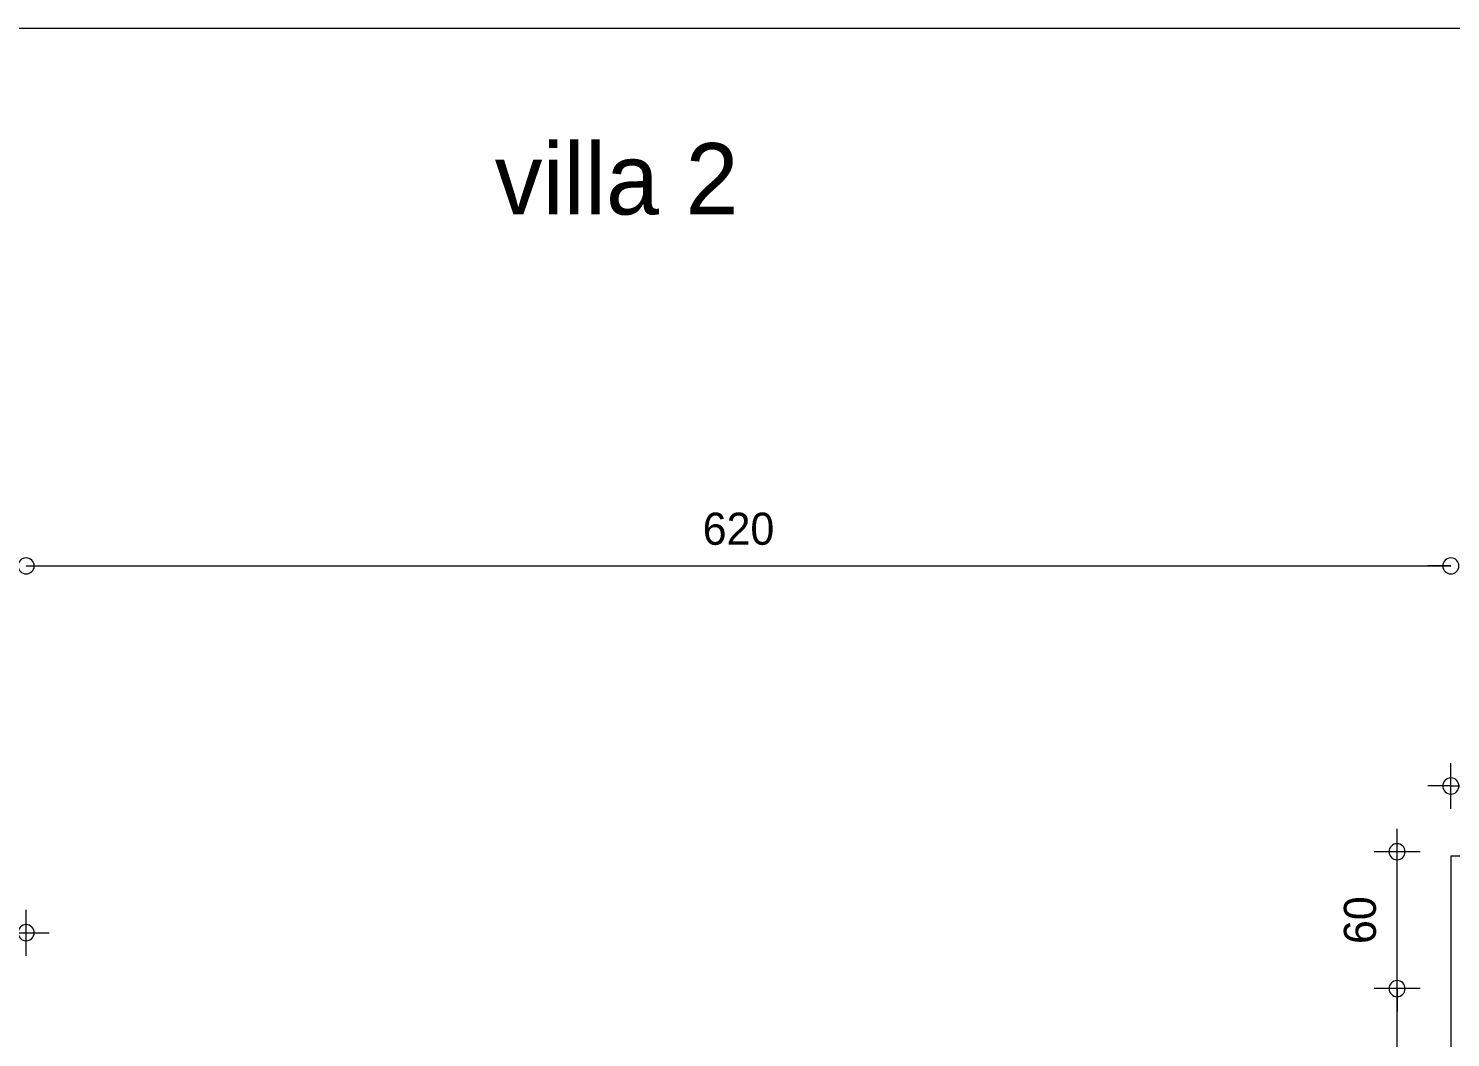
# Model space of a CAD drawing. Header units: metres. Extents: x 1.8 to 61.8, y -52.8 to -10.8.
# Drawn here: x 13.21 to 19.4, y -15.15 to -10.77 of the extents above; entities that cross this region are included whole.
import ezdxf
from ezdxf.enums import TextEntityAlignment as Align

# ---------------------------------------------------------------- set-up
doc = ezdxf.new("R2010")
doc.units = ezdxf.units.M
doc.header["$MEASUREMENT"] = 0
doc.layers.add('Calque commun', color=7, linetype='Continuous')
doc.layers.add('Textes', color=7, linetype='Continuous')
doc.styles.add('Century Gothic10', font='GOTHIC.TTF', dxfattribs={"height": 0.310302})
doc.styles.add('Century Gothic11', font='GOTHIC.TTF', dxfattribs={"height": 0.139636})

# ---------------------------------------------------------------- blocks, each defined once
blk = doc.blocks.new('new45')
at = {"layer": 'Calque commun', "color": 5, "linetype": 'Continuous', "lineweight": 9}
blk.add_arc((0, 0), 0.5, 0, 359.99941, dxfattribs=at)
blk = doc.blocks.new('new46')
at = {"layer": 'Calque commun', "color": 5, "linetype": 'Continuous', "lineweight": 9}
blk.add_arc((0, 0), 0.5, 0, 359.99941, dxfattribs=at)
blk = doc.blocks.new('DimLine53161')
at = {"layer": 'Calque commun', "color": 5, "linetype": 'Continuous', "lineweight": 9}
for p, q in [((10.8516, -14.7987), (10.8516, -14.5987)), ((13.2015, -14.7987), (13.2015, -14.5987)), ((10.8516, -14.6987), (10.7516, -14.6987)), ((10.8516, -14.6987), (13.2015, -14.6987)), ((13.2015, -14.6987), (13.3015, -14.6987))]:
    blk.add_line(p, q, dxfattribs=at)
at = {"layer": 'Calque commun', "color": 5, "linetype": 'Continuous', "lineweight": 9, "xscale": 0.07000000029802322, "yscale": 0.07000000029802322, "zscale": 0.07000000029802322}
for name, p in [('new45', (10.8516, -14.6987)), ('new46', (13.2015, -14.6987))]:
    blk.add_blockref(name, p, dxfattribs=at)
at = {"layer": 'Calque commun', "color": 5, "linetype": 'Continuous', "lineweight": 9, "style": 'Century Gothic11'}
blk.add_text('235', height=0.13964, dxfattribs=at).set_placement((12.0265, -14.6487), align=Align.BOTTOM_CENTER)
blk = doc.blocks.new('new51')
at = {"layer": 'Calque commun', "color": 5, "linetype": 'Continuous', "lineweight": 9}
blk.add_arc((0, 0), 0.5, 0, 359.99941, dxfattribs=at)
blk = doc.blocks.new('new52')
at = {"layer": 'Calque commun', "color": 5, "linetype": 'Continuous', "lineweight": 9}
blk.add_arc((0, 0), 0.5, 0, 359.99941, dxfattribs=at)
blk = doc.blocks.new('DimLine53185')
at = {"layer": 'Calque commun', "color": 5, "linetype": 'Continuous', "lineweight": 9}
for p, q in [((19.4015, -14.1607), (19.4015, -13.9607)), ((21.7115, -14.1607), (21.7115, -13.9607)), ((19.4015, -14.0607), (19.3015, -14.0607)), ((19.4015, -14.0607), (21.7115, -14.0607)), ((21.7115, -14.0607), (21.8115, -14.0607))]:
    blk.add_line(p, q, dxfattribs=at)
at = {"layer": 'Calque commun', "color": 5, "linetype": 'Continuous', "lineweight": 9, "xscale": 0.07000000029802322, "yscale": 0.07000000029802322, "zscale": 0.07000000029802322}
for name, p in [('new51', (19.4015, -14.0607)), ('new52', (21.7115, -14.0607))]:
    blk.add_blockref(name, p, dxfattribs=at)
at = {"layer": 'Calque commun', "color": 5, "linetype": 'Continuous', "lineweight": 9, "style": 'Century Gothic11'}
blk.add_text('231', height=0.13964, dxfattribs=at).set_placement((20.5565, -14.0107), align=Align.BOTTOM_CENTER)
blk = doc.blocks.new('new132')
at = {"layer": 'Calque commun', "color": 5, "linetype": 'Continuous', "lineweight": 9}
blk.add_arc((0, 0), 0.5, 0, 359.99941, dxfattribs=at)
blk = doc.blocks.new('DimLine55577')
at = {"layer": 'Calque commun', "color": 5, "linetype": 'Continuous', "lineweight": 9}
blk.add_line((13.2015, -13.1034), (13.3015, -13.1034), dxfattribs=at)
at = {"layer": 'Calque commun', "color": 5, "linetype": 'Continuous', "lineweight": 9, "xscale": 0.07000000029802322, "yscale": 0.07000000029802322, "zscale": 0.07000000029802322}
blk.add_blockref('new132', (13.2015, -13.1034), dxfattribs=at)
blk = doc.blocks.new('new133')
at = {"layer": 'Calque commun', "color": 5, "linetype": 'Continuous', "lineweight": 9}
blk.add_arc((0, 0), 0.5, 0, 359.99941, dxfattribs=at)
blk = doc.blocks.new('new134')
at = {"layer": 'Calque commun', "color": 5, "linetype": 'Continuous', "lineweight": 9}
blk.add_arc((0, 0), 0.5, 0, 359.99941, dxfattribs=at)
blk = doc.blocks.new('DimLine55585')
at = {"layer": 'Calque commun', "color": 5, "linetype": 'Continuous', "lineweight": 9}
blk.add_line((13.2015, -13.1034), (19.4015, -13.1034), dxfattribs=at)
at = {"layer": 'Calque commun', "color": 5, "linetype": 'Continuous', "lineweight": 9, "xscale": 0.07000000029802322, "yscale": 0.07000000029802322, "zscale": 0.07000000029802322}
for name, p in [('new133', (13.2015, -13.1034)), ('new134', (19.4015, -13.1034))]:
    blk.add_blockref(name, p, dxfattribs=at)
at = {"layer": 'Calque commun', "color": 5, "linetype": 'Continuous', "lineweight": 9, "style": 'Century Gothic11'}
blk.add_text('620', height=0.13964, dxfattribs=at).set_placement((16.3015, -13.0534), align=Align.BOTTOM_CENTER)
blk = doc.blocks.new('new135')
at = {"layer": 'Calque commun', "color": 5, "linetype": 'Continuous', "lineweight": 9}
blk.add_arc((0, 0), 0.5, 0, 359.99941, dxfattribs=at)
blk = doc.blocks.new('DimLine55593')
at = {"layer": 'Calque commun', "color": 5, "linetype": 'Continuous', "lineweight": 9}
blk.add_line((19.4015, -13.1034), (19.3015, -13.1034), dxfattribs=at)
at = {"layer": 'Calque commun', "color": 5, "linetype": 'Continuous', "lineweight": 9, "xscale": 0.07000000029802322, "yscale": 0.07000000029802322, "zscale": 0.07000000029802322}
blk.add_blockref('new135', (19.4015, -13.1034), dxfattribs=at)
blk = doc.blocks.new('new143')
at = {"layer": 'Calque commun', "color": 5, "linetype": 'Continuous', "lineweight": 9}
blk.add_arc((0, 0), 0.5, 0, 359.99941, dxfattribs=at)
blk = doc.blocks.new('new144')
at = {"layer": 'Calque commun', "color": 5, "linetype": 'Continuous', "lineweight": 9}
blk.add_arc((0, 0), 0.5, 0, 359.99941, dxfattribs=at)
blk = doc.blocks.new('DimLine55801')
at = {"layer": 'Calque commun', "color": 5, "linetype": 'Continuous', "lineweight": 9}
for p, q in [((19.1673, -14.942), (19.1673, -14.842)), ((19.2673, -14.942), (19.0673, -14.942)), ((19.1673, -15.942), (19.1673, -14.942)), ((19.2673, -15.942), (19.0673, -15.942)), ((19.1673, -15.942), (19.1673, -16.042))]:
    blk.add_line(p, q, dxfattribs=at)
at = {"layer": 'Calque commun', "color": 5, "linetype": 'Continuous', "lineweight": 9, "xscale": 0.07000000029802322, "yscale": 0.07000000029802322, "zscale": 0.07000000029802322, "rotation": 90}
for name, p in [('new144', (19.1673, -14.942)), ('new143', (19.1673, -15.942))]:
    blk.add_blockref(name, p, dxfattribs=at)
at = {"layer": 'Calque commun', "color": 5, "linetype": 'Continuous', "lineweight": 9, "style": 'Century Gothic11'}
blk.add_text('100', height=0.13964, rotation=90, dxfattribs=at).set_placement((19.1173, -15.442), align=Align.BOTTOM_CENTER)
blk = doc.blocks.new('new145')
at = {"layer": 'Calque commun', "color": 5, "linetype": 'Continuous', "lineweight": 9}
blk.add_arc((0, 0), 0.5, 0, 359.99941, dxfattribs=at)
blk = doc.blocks.new('new146')
at = {"layer": 'Calque commun', "color": 5, "linetype": 'Continuous', "lineweight": 9}
blk.add_arc((0, 0), 0.5, 0, 359.99941, dxfattribs=at)
blk = doc.blocks.new('DimLine55809')
at = {"layer": 'Calque commun', "color": 5, "linetype": 'Continuous', "lineweight": 9}
for p, q in [((19.1673, -14.3466), (19.1673, -14.2466)), ((19.2673, -14.3466), (19.0673, -14.3466)), ((19.1673, -14.942), (19.1673, -14.3466)), ((19.2673, -14.942), (19.0673, -14.942)), ((19.1673, -14.942), (19.1673, -15.042))]:
    blk.add_line(p, q, dxfattribs=at)
at = {"layer": 'Calque commun', "color": 5, "linetype": 'Continuous', "lineweight": 9, "xscale": 0.07000000029802322, "yscale": 0.07000000029802322, "zscale": 0.07000000029802322, "rotation": 90}
for name, p in [('new146', (19.1673, -14.3466)), ('new145', (19.1673, -14.942))]:
    blk.add_blockref(name, p, dxfattribs=at)
at = {"layer": 'Calque commun', "color": 5, "linetype": 'Continuous', "lineweight": 9, "style": 'Century Gothic11'}
blk.add_text('60', height=0.13964, rotation=90, dxfattribs=at).set_placement((19.1173, -14.6443), align=Align.BOTTOM_CENTER)

msp = doc.modelspace()

# ---------------------------------------------------------------- block references
at = {"layer": 'Calque commun', "color": 5, "linetype": 'Continuous', "lineweight": 9}
for name in ['DimLine55577', 'DimLine55585', 'DimLine55593', 'DimLine53185', 'DimLine55809', 'DimLine53161', 'DimLine55801']:
    msp.add_blockref(name, (0, 0), dxfattribs=at)

# ---------------------------------------------------------------- texts
at = {"layer": 'Textes', "color": 5, "linetype": 'ByBlock', "lineweight": -2, "style": 'Century Gothic10'}
msp.add_text('villa 2', height=0.3103, dxfattribs=at).set_placement((15.2409, -11.6681), align=Align.BOTTOM_LEFT)

# ---------------------------------------------------------------- meshes
at = {"layer": 'Calque commun', "color": 7, "linetype": 'Continuous', "lineweight": 9}
mesh = msp.add_polyface(dxfattribs=at)
corners = [(61.7636, -10.7659), (1.7636, -10.7659), (1.7636, -52.7659), (61.7636, -52.7659)]
mesh.append_faces([[corners[k] for k in face] for face in [(0, 1, 2, 3)]], dxfattribs={"color": 7})
at = {"layer": 'Calque commun', "color": 9, "linetype": 'Continuous', "lineweight": 9}
mesh = msp.add_polyface(dxfattribs=at)
corners = [(19.4015, -17.5266), (26.0015, -23.3666), (26.0015, -14.3666), (13.0015, -24.6912), (19.6015, -23.3666), (13.0015, -17.5266), (6.6015, -15.6912), (6.6015, -24.6912), (19.6015, -26.5266), (13.0015, -26.5266), (19.4015, -14.3666), (13.2015, -15.6912), (13.2015, -17.5266)]
mesh.append_faces([[corners[k] for k in face] for face in [(8, 3, 9)]], dxfattribs={"vtx0": -1, "color": 9})
mesh.append_faces([[corners[k] for k in face] for face in [(3, 4, 5)]], dxfattribs={"vtx0": -1, "vtx1": -1, "vtx2": -1, "color": 9})
mesh.append_faces([[corners[k] for k in face] for face in [(0, 1, 2), (0, 4, 1), (5, 6, 7), (5, 11, 6)]], dxfattribs={"vtx0": -1, "vtx2": -1, "color": 9})
mesh.append_faces([[corners[k] for k in face] for face in [(10, 0, 2), (12, 11, 5)]], dxfattribs={"vtx1": -1, "color": 9})
mesh.append_faces([[corners[k] for k in face] for face in [(0, 5, 4), (8, 4, 3), (7, 3, 5)]], dxfattribs={"vtx1": -1, "vtx2": -1, "color": 9})

doc.saveas('drawing.dxf')
